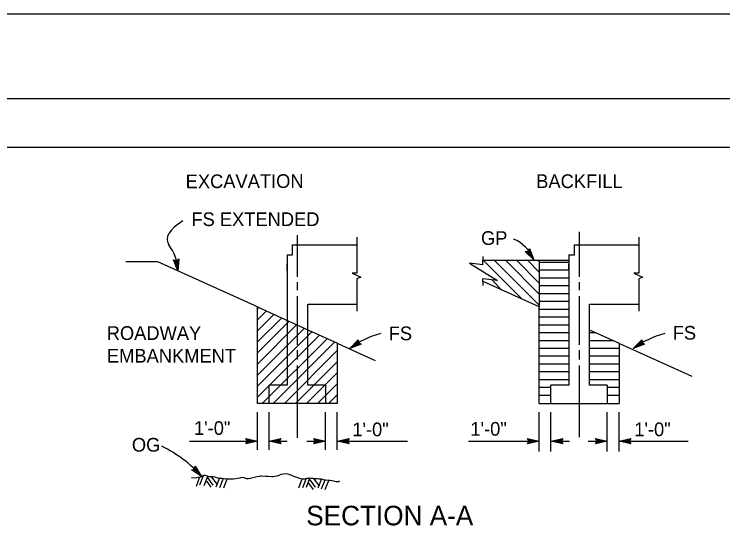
# Model space of a CAD drawing. Extents: x -894 to 866, y -472 to 714.
# Drawn here: x -175.9 to 186.6, y 450.6 to 713.6 of the extents above; entities that cross this region are included whole.
import ezdxf

# ---------------------------------------------------------------- set-up
doc = ezdxf.new("R2010")
doc.units = 0
for name, color, linetype in [('border_PLOTTING-ELEMENTS', 7, 'Continuous'), ('border_rw_22x34_Cut_Lines', 7, 'Continuous'), ('border_SHEET', 7, 'Continuous'), ('rd_EARTHWORK', 7, 'Continuous'), ('rd_EARTHWORK-anno', 7, 'Continuous'), ('rd_MISC', 7, 'Continuous')]:
    doc.layers.add(name, color=color, linetype=linetype)

msp = doc.modelspace()

# ---------------------------------------------------------------- linework, layer by layer
at = {"layer": 'border_PLOTTING-ELEMENTS'}
for points in [[(-894.0439, -472.4389), (865.9596, -472.4389), (865.9596, 713.5635), (-894.0439, 713.5635)], [(-864.0436, 670.5634), (835.9594, 670.5634), (835.9594, -429.4386), (-864.0436, -429.4386)]]:
    msp.add_lwpolyline(points, close=True, dxfattribs=at)
at = {"layer": 'border_rw_22x34_Cut_Lines'}
msp.add_lwpolyline([(-864.0436, 670.5634), (835.9594, 670.5634), (835.9594, -429.4386), (-864.0436, -429.4386)], close=True, dxfattribs=at)
at = {"layer": 'border_SHEET'}
msp.add_line((-814.0436, 645.5633), (810.9596, 645.5633), dxfattribs=at)
at = {"layer": 'rd_EARTHWORK'}
for p, q in [((113.2583, 579.2817), (113.2583, 602.3742)), ((-30.8481, 579.2817), (-30.8481, 600.6781)), ((-0.5076, 599.5883), (-0.5076, 581.2533)), ((143.5988, 599.5883), (143.5988, 581.2533)), ((-33.406, 595.6907), (-0.5076, 595.6907)), ((-33.406, 590.6415), (-33.406, 595.6907)), ((110.7, 595.6907), (143.5988, 595.6907)), ((110.7, 590.6415), (110.7, 595.6907)), ((-36.219, 590.6415), (-36.219, 523.9932)), ((-36.219, 590.6415), (-33.406, 590.6415)), ((63.9592, 589.7828), (63.9592, 587.9116)), ((63.9592, 585.5458), (63.9592, 587.8643)), ((63.9592, 587.7915), (92.7745, 587.7915)), ((92.7308, 587.7915), (92.7308, 563.9923)), ((92.7745, 587.7915), (107.8874, 587.7915)), ((107.8874, 590.6415), (107.8874, 523.9932)), ((107.8874, 590.6415), (110.7, 590.6415)), ((-102.4153, 587.0565), (-118.7853, 587.0565)), ((-51.0508, 563.7841), (-102.4153, 587.0565)), ((-36.219, 582.6423), (-36.219, 585.8549)), ((107.8874, 582.6423), (107.8874, 585.8549)), ((-30.8481, 572.4904), (-30.8481, 576.5648)), ((-0.5076, 578.4018), (-0.5076, 561.7258)), ((63.9592, 577.0092), (63.9592, 578.3459)), ((63.9592, 576.962), (63.9592, 574.9415)), ((92.7064, 563.9423), (64.0076, 576.9451)), ((113.2583, 572.4904), (113.2583, 576.5648)), ((143.5988, 578.4018), (143.5988, 561.7258)), ((-30.8481, 544.5731), (-30.8481, 569.4723)), ((113.2583, 544.5731), (113.2583, 569.4723)), ((-51.3752, 514.6373), (-51.3752, 563.9923)), ((-51.0508, 563.7841), (-25.3497, 552.1396)), ((-25.6312, 565.4553), (-0.5076, 565.4553)), ((-25.6312, 552.3908), (-25.6312, 565.4553)), ((92.7308, 514.6373), (92.7308, 563.9923)), ((118.4748, 565.4553), (143.5988, 565.4553)), ((118.4748, 552.3908), (118.4748, 565.4553)), ((-25.6312, 523.9932), (-25.6312, 552.2183)), ((-25.3497, 552.1396), (-10.4501, 545.3888)), ((118.4748, 523.9932), (118.4748, 552.2183)), ((118.7563, 552.1396), (133.6559, 545.3888)), ((-10.5674, 545.4424), (-10.5674, 514.6373)), ((-10.3068, 545.3239), (8.8869, 536.6278)), ((133.5386, 545.4424), (133.5386, 514.6373)), ((133.7992, 545.3239), (170.8657, 528.5302)), ((-30.8481, 537.1786), (-30.8481, 541.957)), ((113.2583, 537.1786), (113.2583, 541.957)), ((-30.8481, 497.0562), (-30.8481, 534.0601)), ((113.2583, 497.4054), (113.2583, 534.0601)), ((-36.219, 523.9932), (-45.3752, 523.9932)), ((-45.3752, 514.6373), (-45.3752, 523.9932)), ((-16.5674, 523.9932), (-25.6312, 523.9932)), ((-16.5674, 523.9932), (-16.5674, 514.6373)), ((107.8874, 523.9932), (98.7308, 523.9932)), ((98.7308, 514.6373), (98.7308, 523.9932)), ((127.5386, 523.9932), (118.4748, 523.9932)), ((127.5386, 523.9932), (127.5386, 514.6373)), ((-45.7067, 514.6373), (-51.3752, 514.6373)), ((-10.5674, 514.6373), (-51.3752, 514.6373)), ((92.7308, 514.6373), (133.5386, 514.6373))]:
    msp.add_line(p, q, dxfattribs=at)
for points in [[(92.7308, 587.4332), (92.3721, 587.7915)], [(63.9592, 585.5458), (57.0348, 586.4116), (71.4348, 577.4116), (63.9592, 578.3459)], [(-0.5076, 581.2533), (-2.9297, 581.1565), (1.4388, 579.1092), (-0.5076, 578.4018)], [(143.5988, 581.2533), (141.1767, 581.1565), (145.5448, 579.1092), (143.5988, 578.4018)], [(-9.4741, 474.9849), (-10.0253, 474.6814), (-11.1289, 474.5267), (-11.8316, 474.8259), (-12.5844, 474.9743), (-13.2371, 475.1731), (-14.3407, 475.2196), (-14.9426, 475.2176), (-16.6489, 475.5133), (-17.6025, 475.6609), (-18.004, 475.7097), (-19.058, 475.9574), (-19.8103, 475.955), (-20.6635, 476.1027), (-21.4662, 476.2007), (-22.219, 476.1979), (-23.0217, 476.2456), (-23.8749, 476.3432), (-24.6273, 476.3908), (-25.38, 476.3377), (-26.082, 476.2349), (-26.7839, 475.981), (-28.2387, 475.9255), (-29.6942, 476.3227), (-30.1961, 476.4719), (-31.0997, 476.7704), (-31.7024, 477.02), (-32.8568, 477.3176), (-33.8611, 477.8172), (-34.865, 478.216), (-35.2666, 478.3656), (-36.3209, 478.7645), (-38.1268, 478.557), (-39.4808, 478.3511), (-40.1827, 478.0467), (-40.5335, 477.8944), (-41.4355, 477.4385), (-42.539, 477.2838), (-43.2914, 477.1806), (-44.2445, 477.1271), (-46.1512, 477.3216), (-47.2552, 477.368), (-49.513, 477.5109), (-50.0146, 477.459), (-50.4658, 477.3066), (-51.5693, 477.2019), (-52.8729, 476.8956), (-54.4276, 476.5381), (-54.9792, 476.3853), (-55.9819, 476.1302), (-56.7847, 476.1775), (-58.2406, 476.5751), (-58.4914, 476.6243), (-59.5953, 476.7716), (-60.3473, 476.5172), (-60.4477, 476.5168), (-61.7016, 476.3113), (-62.4536, 476.0574), (-63.6575, 475.9023), (-64.6606, 475.9491), (-65.9654, 475.9948), (-66.6677, 475.9416), (-67.3701, 475.9897), (-68.3736, 476.0869), (-69.4272, 476.2342), (-70.3807, 476.281), (-71.0831, 476.379), (-71.4846, 476.5286), (-72.1374, 476.6771), (-73.2413, 476.9251), (-73.9941, 477.0731), (-75.048, 477.17), (-75.5996, 477.168), (-76.3023, 477.216), (-76.9047, 477.4153), (-77.6575, 477.6641), (-78.1594, 477.7629), (-79.0626, 477.8101), (-79.6642, 477.5062), (-80.5661, 477.0503), (-81.7697, 476.744), (-82.4216, 476.5908), (-83.776, 476.5357), (-84.9299, 476.5822), (-85.2311, 476.6314)]]:
    msp.add_lwpolyline(points, dxfattribs=at)
at = {"layer": 'rd_EARTHWORK-anno'}
for p, q in [((89.8871, 588.0419), (85.5292, 592.3754)), ((85.5296, 592.375), (87.0808, 592.4194)), ((85.5296, 592.375), (85.5296, 592.375)), ((89.1335, 589.2112), (85.9587, 592.3714)), ((88.3981, 590.3687), (86.3461, 592.4092)), ((87.6532, 591.5324), (86.7753, 592.4053)), ((87.0808, 592.4194), (87.7772, 593.8159)), ((87.2213, 592.7155), (87.6532, 591.5324)), ((87.4178, 593.0509), (88.3981, 590.3687)), ((87.5946, 593.4419), (89.143, 589.2037)), ((87.7772, 593.8159), (87.7772, 593.8159)), ((87.7772, 593.8159), (89.8871, 588.0419)), ((-92.0933, 582.3848), (-94.3437, 588.1033)), ((-94.3437, 588.1033), (-94.3437, 588.1033)), ((-94.3437, 588.1033), (-92.9051, 587.521)), ((-92.3137, 583.758), (-93.9523, 587.9277)), ((-92.5224, 585.114), (-93.5822, 587.8065)), ((-92.737, 586.4785), (-93.1905, 587.6309)), ((-92.9051, 587.521), (-91.7066, 588.5202)), ((-92.6578, 587.7356), (-92.737, 586.4785)), ((-92.3429, 587.9639), (-92.5224, 585.114)), ((-92.024, 588.251), (-92.3082, 583.7478)), ((-91.7066, 588.5202), (-92.0933, 582.3848)), ((-91.7066, 588.5202), (-91.7066, 588.5202)), ((89.8871, 588.0419), (89.8871, 588.0419)), ((-92.0933, 582.3848), (-92.0933, 582.3848)), ((-4.1371, 542.7928), (0.1924, 547.1546)), ((1.6353, 544.9077), (-4.1371, 542.7928)), ((1.2609, 545.09), (-2.9757, 543.5381)), ((-2.9686, 543.5475), (0.1888, 546.7251)), ((-1.8116, 544.2841), (0.227, 546.3377)), ((0.8695, 545.2664), (-1.8116, 544.2841)), ((-0.6486, 545.0298), (0.2239, 545.9081)), ((0.5341, 545.4628), (-0.6486, 545.0298)), ((0.1924, 547.1546), (0.2381, 545.603)), ((0.1924, 547.1542), (0.1924, 547.1542)), ((0.2381, 545.603), (1.6353, 544.9077)), ((1.6353, 544.9077), (1.6353, 544.9077)), ((140.8185, 542.7928), (145.1484, 547.1546)), ((146.5909, 544.9077), (140.8185, 542.7928)), ((146.2165, 545.09), (141.9799, 543.5381)), ((141.987, 543.5475), (145.1448, 546.7251)), ((143.1445, 544.2841), (145.183, 546.3377)), ((145.8256, 545.2664), (143.1445, 544.2841)), ((144.3071, 545.0298), (145.1795, 545.9081)), ((145.4901, 545.4628), (144.3071, 545.0298)), ((145.1484, 547.1546), (145.1937, 545.603)), ((145.1484, 547.1542), (145.1484, 547.1542)), ((145.1937, 545.603), (146.5909, 544.9077)), ((146.5909, 544.9077), (146.5909, 544.9077)), ((-4.1371, 542.7928), (-4.1371, 542.7928)), ((140.8185, 542.7928), (140.8185, 542.7928)), ((-51.3752, 490.9345), (-51.3752, 510.2802)), ((-45.3752, 490.9345), (-45.3752, 510.2802)), ((-16.5674, 490.9345), (-16.5674, 510.2802)), ((-10.5674, 490.9345), (-10.5674, 510.2802)), ((92.7308, 490.107), (92.7308, 510.2802)), ((98.7308, 490.107), (98.7308, 510.2802)), ((127.5386, 490.107), (127.5386, 510.2802)), ((133.5386, 490.107), (133.5386, 510.2802)), ((-56.5752, 495.4136), (-57.3752, 496.7538)), ((-57.3752, 496.7538), (-57.3752, 496.7538)), ((-57.3752, 496.7538), (-51.3752, 495.4136)), ((-45.3752, 495.4136), (-39.3752, 496.744)), ((-39.3752, 496.744), (-40.1752, 495.4136)), ((-39.3752, 496.744), (-39.3752, 496.744)), ((-21.7673, 495.4136), (-22.5673, 496.7538)), ((-22.5673, 496.7538), (-22.5673, 496.7538)), ((-22.5673, 496.7538), (-16.5674, 495.4136)), ((-10.5674, 495.4136), (-4.5675, 496.744)), ((-4.5675, 496.744), (-5.3675, 495.4136)), ((-4.5675, 496.744), (-4.5675, 496.744)), ((87.5308, 495.4136), (86.7308, 496.7538)), ((86.7308, 496.7538), (86.7308, 496.7538)), ((86.7308, 496.7538), (92.7308, 495.4136)), ((98.7308, 495.4136), (104.7308, 496.744)), ((104.7308, 496.744), (103.9308, 495.4136)), ((104.7308, 496.744), (104.7308, 496.744)), ((122.3386, 495.4136), (121.5386, 496.7538)), ((121.5386, 496.7538), (121.5386, 496.7538)), ((121.5386, 496.7538), (127.5386, 495.4136)), ((133.5386, 495.4136), (139.5386, 496.744)), ((139.5386, 496.744), (138.7386, 495.4136)), ((139.5386, 496.744), (139.5386, 496.744)), ((-86.1271, 495.4136), (-51.3752, 495.4136)), ((-51.3752, 495.4136), (-57.3756, 494.0837)), ((-57.3752, 494.0837), (-56.5752, 495.4136)), ((-57.3752, 494.0837), (-57.3752, 494.0837)), ((-57.1587, 496.3979), (-52.7552, 495.4144)), ((-52.7662, 495.4101), (-57.1406, 494.4432)), ((-54.1382, 495.416), (-56.9634, 494.7896)), ((-56.9252, 496.0384), (-54.1382, 495.416)), ((-56.7488, 495.6916), (-55.5197, 495.4168)), ((-55.5197, 495.4168), (-56.7284, 495.1491)), ((-51.3752, 495.4136), (-51.3752, 495.4136)), ((-39.3752, 494.0739), (-45.3752, 495.4136)), ((-45.3752, 495.4136), (-45.3752, 495.4136)), ((-45.3752, 495.4136), (-36.2106, 495.4136)), ((-39.5917, 494.4298), (-43.9953, 495.4133)), ((-43.9842, 495.4172), (-39.6102, 496.3845)), ((-42.6126, 495.4117), (-39.7874, 496.0381)), ((-39.8256, 494.7892), (-42.6126, 495.4117)), ((-41.2311, 495.4105), (-40.0224, 495.6786)), ((-40.002, 495.1361), (-41.2311, 495.4105)), ((-40.1752, 495.4136), (-39.3752, 494.0739)), ((-39.3752, 494.0739), (-39.3752, 494.0739)), ((-26.0835, 495.4136), (-16.5674, 495.4136)), ((-16.5674, 495.4136), (-22.5677, 494.0837)), ((-22.5673, 494.0837), (-21.7673, 495.4136)), ((-22.5673, 494.0837), (-22.5673, 494.0837)), ((-22.3512, 496.3979), (-17.9473, 495.4144)), ((-17.9587, 495.4101), (-22.3327, 494.4432)), ((-19.3303, 495.416), (-22.1555, 494.7896)), ((-22.1173, 496.0384), (-19.3303, 495.416)), ((-21.941, 495.6916), (-20.7118, 495.4168)), ((-20.7118, 495.4168), (-21.9205, 495.1491)), ((-16.5674, 495.4136), (-16.5674, 495.4136)), ((-4.5675, 494.0739), (-10.5674, 495.4136)), ((-10.5674, 495.4136), (-10.5674, 495.4136)), ((-10.5674, 495.4136), (25.4298, 495.4136)), ((-4.784, 494.4298), (-9.1875, 495.4133)), ((-9.1765, 495.4172), (-4.8025, 496.3845)), ((-7.8048, 495.4117), (-4.9797, 496.0381)), ((-5.0178, 494.7892), (-7.8048, 495.4117)), ((-6.4234, 495.4105), (-5.2147, 495.6786)), ((-5.1942, 495.1361), (-6.4234, 495.4105)), ((-5.3675, 495.4136), (-4.5675, 494.0739)), ((-4.5675, 494.0739), (-4.5675, 494.0739)), ((56.619, 495.4136), (92.7308, 495.4136)), ((92.7308, 495.4136), (86.7308, 494.0837)), ((86.7308, 494.0837), (87.5308, 495.4136)), ((86.7308, 494.0837), (86.7308, 494.0837)), ((86.9473, 496.3979), (91.3509, 495.4144)), ((91.3398, 495.4101), (86.9654, 494.4432)), ((89.9678, 495.416), (87.143, 494.7896)), ((87.1812, 496.0384), (89.9678, 495.416)), ((87.3572, 495.6916), (88.5867, 495.4168)), ((88.5867, 495.4168), (87.3776, 495.1491)), ((92.7308, 495.4136), (92.7308, 495.4136)), ((98.7308, 495.4136), (108.167, 495.4136)), ((104.7308, 494.0739), (98.7308, 495.4136)), ((98.7308, 495.4136), (98.7308, 495.4136)), ((104.5143, 494.4298), (100.1107, 495.4133)), ((100.1218, 495.4172), (104.4962, 496.3845)), ((101.4938, 495.4117), (104.3186, 496.0381)), ((104.2804, 494.7892), (101.4938, 495.4117)), ((102.8749, 495.4105), (104.084, 495.6786)), ((104.1044, 495.1361), (102.8749, 495.4105)), ((103.9308, 495.4136), (104.7308, 494.0739)), ((104.7308, 494.0739), (104.7308, 494.0739)), ((117.8224, 495.4136), (127.5386, 495.4136)), ((127.5386, 495.4136), (121.5386, 494.0837)), ((121.5386, 494.0837), (122.3386, 495.4136)), ((121.5386, 494.0837), (121.5386, 494.0837)), ((121.7551, 496.3979), (126.1586, 495.4144)), ((126.1476, 495.4101), (121.7732, 494.4432)), ((124.7756, 495.416), (121.9508, 494.7896)), ((121.989, 496.0384), (124.7756, 495.416)), ((122.1649, 495.6916), (123.3945, 495.4168)), ((123.3945, 495.4168), (122.1854, 495.1491)), ((127.5386, 495.4136), (127.5386, 495.4136)), ((139.5386, 494.0739), (133.5386, 495.4136)), ((133.5386, 495.4136), (133.5386, 495.4136)), ((133.5386, 495.4136), (168.9511, 495.4136)), ((139.322, 494.4298), (134.9185, 495.4133)), ((134.9295, 495.4172), (139.3039, 496.3845)), ((136.3016, 495.4117), (139.1264, 496.0381)), ((139.0882, 494.7892), (136.3016, 495.4117)), ((137.6827, 495.4105), (138.8917, 495.6786)), ((138.9122, 495.1361), (137.6827, 495.4105)), ((138.7386, 495.4136), (139.5386, 494.0739)), ((139.5386, 494.0739), (139.5386, 494.0739)), ((-83.6181, 481.0692), (-83.2228, 482.5786)), ((-83.3252, 482.1751), (-80.9409, 478.344)), ((-83.2228, 482.5786), (-83.2228, 482.5786)), ((-83.2228, 482.5786), (-79.9744, 477.3593)), ((-79.9744, 477.3593), (-85.1279, 480.7078)), ((-85.1275, 480.7078), (-83.6181, 481.0692)), ((-85.1275, 480.7078), (-85.1275, 480.7078)), ((-80.9516, 478.3491), (-84.7071, 480.792)), ((-81.9086, 479.3318), (-84.3354, 480.9086)), ((-82.876, 480.318), (-83.9141, 480.9928)), ((-83.5417, 481.3873), (-82.876, 480.318)), ((-83.4177, 481.7562), (-81.9086, 479.3318)), ((-79.9744, 477.3593), (-79.9744, 477.3593))]:
    msp.add_line(p, q, dxfattribs=at)
for centre, radius, start, end in [((73.1548, 582.2073), 17.6244, 19.661194, 68.801208), ((-128.6974, 434.2717), 65.0422, 41.487489, 64.0655)]:
    msp.add_arc(centre, radius, start, end, dxfattribs=at)
for centre, major_axis, ratio, start_param, end_param in [((-40.4861, 606.9508), (-57.1243, -9.1179), 0.27407871, 5.70037701, 6.41595304), ((-134.5215, 582.4533), (-42.4038, 0.8788), 0.70998135, 3.16891302, 3.63652517), ((27.404, 522.253), (-42.4038, 0.8788), 0.70998135, 5.10429219, 5.56434203), ((172.6428, 522.253), (-42.4038, 0.8788), 0.70998135, 5.10429219, 5.56434203)]:
    msp.add_ellipse(centre, major_axis=major_axis, ratio=ratio, start_param=start_param, end_param=end_param, dxfattribs=at)
at = {"layer": 'rd_MISC'}
for p, q in [((-81.0189, 476.9156), (-82.8303, 472.2523)), ((-79.1701, 477.609), (-80.9811, 472.946)), ((-76.9744, 477.2625), (-78.7854, 472.5991)), ((-77.5071, 474.9688), (-75.2342, 471.883)), ((-76.9291, 476.7023), (-74.163, 472.946)), ((-74.8492, 476.9334), (-72.0827, 473.1771)), ((-70.8496, 476.5692), (-72.6606, 471.9058)), ((-69.0004, 476.2223), (-70.8118, 471.559)), ((-67.0362, 475.9912), (-68.8472, 471.3279)), ((-28.6698, 475.9912), (-30.4808, 471.3279)), ((-26.4741, 476.2223), (-28.2851, 471.559)), ((-24.7406, 476.3377), (-26.5517, 471.6747)), ((-24.5796, 475.6625), (-21.8135, 471.9058)), ((-22.8462, 476.4712), (-20.08, 472.7149)), ((-18.7312, 476.107), (-20.5422, 471.4436)), ((-16.9977, 475.529), (-18.8088, 470.8657)), ((-15.1489, 475.1822), (-16.9599, 470.5192)), ((-25.504, 474.0444), (-22.9847, 470.6231))]:
    msp.add_line(p, q, dxfattribs=at)
for points in [[(83.9863, 567.8931), (64.0879, 587.7915)], [(92.7308, 564.8057), (69.745, 587.7915)], [(92.7308, 570.4624), (75.4021, 587.7915)], [(92.7308, 576.1195), (81.0588, 587.7915)], [(92.7308, 581.7762), (86.7154, 587.7915)], [(92.7308, 586.9033), (107.8874, 586.9033)], [(92.7308, 582.9033), (107.8874, 582.9033)], [(73.6434, 572.5793), (68.7596, 577.4628)], [(92.7308, 578.9033), (107.8874, 578.9033)], [(92.7308, 574.9033), (107.8874, 574.9033)], [(92.7308, 570.9033), (107.8874, 570.9033)], [(92.7308, 566.9034), (107.8874, 566.9034)], [(-51.3756, 563.0754), (-50.6981, 563.7526)], [(-51.3756, 557.4187), (-46.8052, 561.9888)], [(92.7308, 562.9034), (107.8874, 562.9034)], [(-51.3756, 546.105), (-39.0194, 558.4612)], [(-51.3752, 551.762), (-42.9123, 560.225)], [(92.7308, 558.9034), (107.8874, 558.9034)], [(-51.3756, 540.4483), (-35.1261, 556.6975)], [(-51.3756, 534.7912), (-31.2331, 554.9337)], [(92.7308, 554.9034), (107.8874, 554.9034)], [(-51.3756, 529.1345), (-27.3402, 553.1695)], [(-51.3756, 523.4775), (-23.4473, 551.4058)], [(-51.3756, 517.8208), (-19.554, 549.642)], [(-48.7737, 514.7657), (-15.6611, 547.8782)], [(92.7308, 550.9034), (107.8874, 550.9034)], [(118.4748, 550.9034), (121.4847, 550.9034)], [(-43.117, 514.7657), (-11.7682, 546.1144)], [(92.7308, 546.9034), (107.8874, 546.9034)], [(118.4748, 546.9034), (130.3134, 546.9034)], [(-37.4599, 514.7657), (-10.5678, 541.6581)], [(92.7308, 542.9034), (107.8874, 542.9034)], [(118.4748, 542.9034), (133.5386, 542.9034)], [(92.7308, 538.9034), (107.8874, 538.9034)], [(118.4748, 538.9034), (133.5386, 538.9034)], [(-31.8032, 514.7657), (-10.5678, 536.0011)], [(92.7308, 534.9034), (107.8874, 534.9034)], [(118.4748, 534.9034), (133.5386, 534.9034)], [(-26.1461, 514.7657), (-10.5678, 530.3444)], [(92.7308, 530.9034), (107.8874, 530.9034)], [(118.4748, 530.9034), (133.5386, 530.9034)], [(92.7308, 526.9034), (107.8874, 526.9034)], [(118.4748, 526.9034), (133.5386, 526.9034)], [(-20.4895, 514.7657), (-10.5678, 524.6873)], [(92.7308, 522.9034), (98.7308, 522.9034)], [(127.5386, 522.9034), (133.5386, 522.9034)], [(-14.8328, 514.7657), (-10.5678, 519.0306)], [(92.7308, 518.9035), (98.7308, 518.9035)], [(127.5386, 518.9035), (133.5386, 518.9035)]]:
    msp.add_lwpolyline(points, dxfattribs=at)

# ---------------------------------------------------------------- texts
at = {"layer": 'rd_EARTHWORK-anno'}
for s, rotation, p in [('EXCAVATION', 0.200475, (-88.1304, 624.6149)), ('BACKFILL', 0.000475, (91.1823, 624.7312))]:
    msp.add_text(s, height=7, rotation=rotation, dxfattribs=at).set_placement(p)
for s, height, p in [('FS EXTENDED', 7, (-85.2118, 605.3001)), ('GP', 7, (62.9379, 595.6643)), ('ROADWAY', 7, (-128.5275, 547.1214)), ('FS', 7, (15.7298, 546.9656)), ('FS', 7, (160.994, 547.2518)), ('EMBANKMENT', 7, (-128.4072, 535.5015)), ('1\'-0"', 7, (-83.8757, 498.5889)), ('1\'-0"', 7, (-2.8885, 497.879)), ('1\'-0"', 7, (57.4988, 498.1726)), ('1\'-0"', 7, (141.3526, 497.9239)), ('OG', 7, (-115.6432, 490.0427)), ('SECTION A-A', 10, (-26.4533, 452.3711))]:
    msp.add_text(s, height=height, dxfattribs=at).set_placement(p)

doc.saveas('drawing.dxf')
